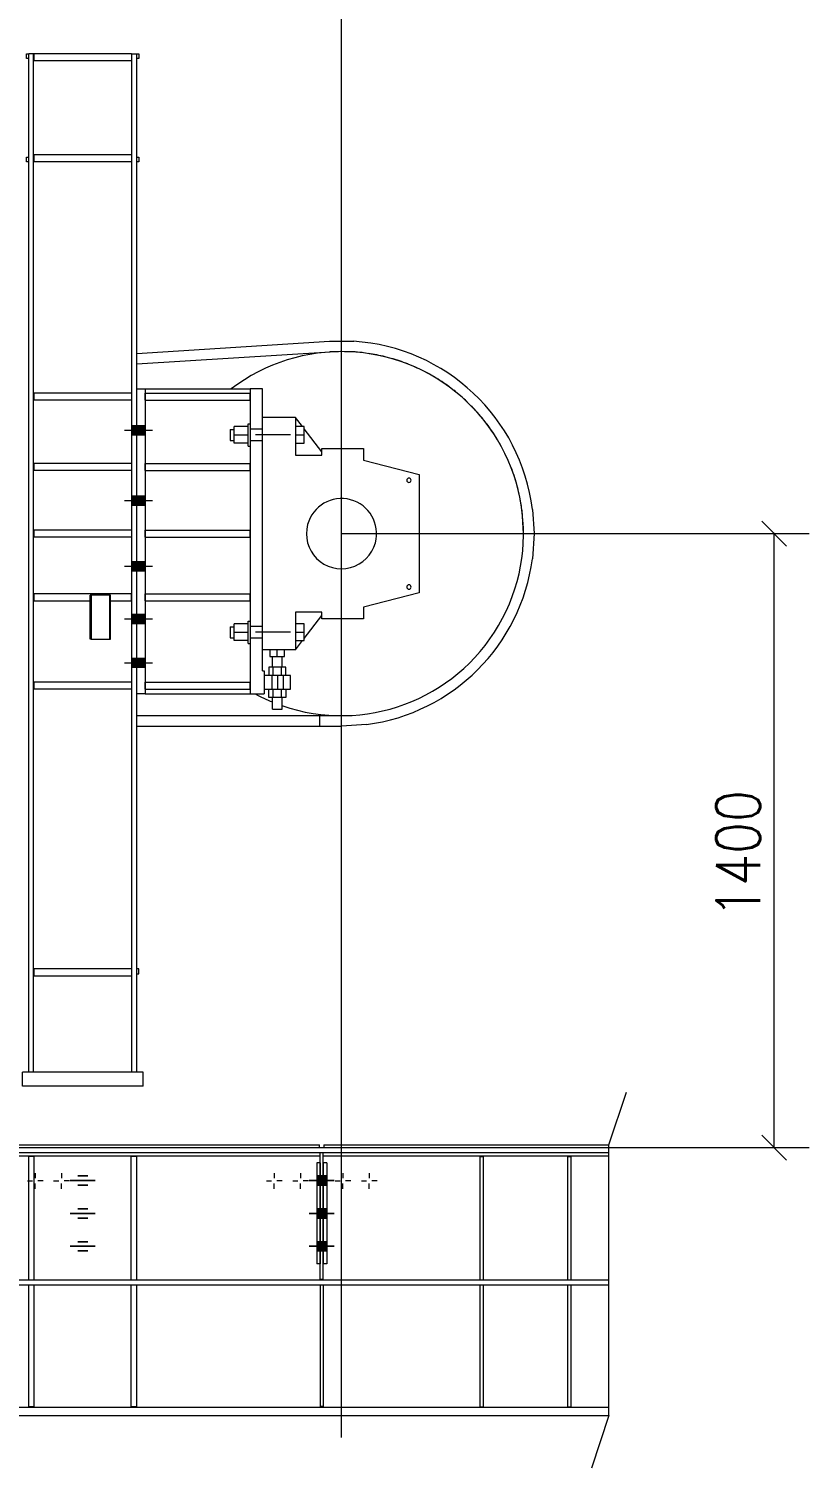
# Model space of a CAD drawing. Header units: millimetres. Extents: x 2 to 845, y 5 to 599.
# Drawn here: x 275.7 to 320.1, y 457.8 to 539.8 of the extents above; entities that cross this region are included whole.
import ezdxf

# ---------------------------------------------------------------- set-up
doc = ezdxf.new("R2010")
doc.units = ezdxf.units.MM
doc.linetypes.add('XKITLINE00', pattern=[0])
doc.linetypes.add('XKITLINE02', pattern=[4, 2, -2])
for name, color, linetype, lineweight in [('Cota', 4, 'Continuous', 0), ('Grelha', 4, 'Continuous', 0), ('Objeto gráfico', 3, 'Continuous', 0), ('Parafuso', 3, 'Continuous', 0), ('Peça', 2, 'Continuous', 0)]:
    doc.layers.add(name, color=color, linetype=linetype, lineweight=lineweight)
doc.styles.add('SIMPLEX', font='SIMPLEX_.TTF')

# ---------------------------------------------------------------- blocks, each defined once
blk = doc.blocks.new('*A624')
at = {"layer": 'Grelha', "color": 7, "linetype": 'XKITLINE00', "lineweight": 0}
blk.add_line((293.481, 459.531), (293.481, 574.891), dxfattribs=at)
blk = doc.blocks.new('*A706')
at = {"layer": 'Peça', "color": 1, "linetype": 'XKITLINE00', "lineweight": 0}
for p, q in [((290.3, 503.452), (289.337, 503.452)), ((289.337, 503.452), (289.337, 502.977)), ((289.578, 502.977), (289.578, 503.452)), ((290.059, 502.977), (290.059, 503.452)), ((290.3, 502.977), (290.3, 503.452))]:
    blk.add_line(p, q, dxfattribs=at)
blk = doc.blocks.new('*A707')
at = {"layer": 'Peça', "color": 1, "linetype": 'XKITLINE00', "lineweight": 0}
for p, q in [((289.337, 501.714), (289.337, 502.189)), ((289.578, 501.714), (289.578, 502.189)), ((290.059, 501.714), (290.059, 502.189)), ((290.3, 502.189), (290.3, 501.714)), ((290.3, 501.714), (289.337, 501.714))]:
    blk.add_line(p, q, dxfattribs=at)
blk = doc.blocks.new('*A708')
at = {"layer": 'Peça', "color": 1, "linetype": 'XKITLINE00', "lineweight": 0}
for p, q in [((289.402, 504.439), (289.402, 504.064)), ((289.402, 504.064), (290.236, 504.064)), ((289.541, 503.452), (289.541, 504.064)), ((289.819, 504.064), (289.819, 504.439)), ((290.097, 503.452), (290.097, 504.064)), ((290.236, 504.064), (290.236, 504.439)), ((289.541, 501.064), (289.541, 501.714)), ((290.097, 501.064), (290.097, 501.714)), ((289.541, 501.064), (290.097, 501.064))]:
    blk.add_line(p, q, dxfattribs=at)
blk = doc.blocks.new('*A709')
at = {"layer": 'Peça', "color": 1, "linetype": 'XKITLINE00', "lineweight": 0}
for p, q in [((288.281, 519.314), (288.281, 501.939)), ((288.981, 519.314), (288.281, 519.314)), ((288.981, 503.239), (288.981, 519.314)), ((288.981, 503.239), (289.069, 503.239)), ((289.069, 503.239), (289.069, 501.939)), ((288.281, 501.939), (289.069, 501.939))]:
    blk.add_line(p, q, dxfattribs=at)
blk = doc.blocks.new('*A710')
at = {"layer": 'Peça', "color": 1, "linetype": 'XKITLINE00', "lineweight": 0}
for p, q in [((290.856, 517.689), (288.981, 517.689)), ((291.257, 517.166), (290.856, 517.689)), ((290.856, 517.689), (290.856, 515.539)), ((292.356, 515.727), (291.356, 517.035)), ((290.856, 515.539), (292.356, 515.539)), ((292.356, 515.539), (292.356, 515.914)), ((292.356, 515.914), (294.731, 515.914)), ((294.731, 515.914), (294.731, 515.256)), ((294.731, 515.256), (297.906, 514.439)), ((297.906, 514.439), (297.906, 507.689)), ((297.906, 507.689), (294.731, 506.873)), ((292.356, 506.589), (290.856, 506.589)), ((290.856, 506.589), (290.856, 504.439)), ((291.356, 505.094), (292.356, 506.402)), ((292.356, 506.214), (292.356, 506.589)), ((294.731, 506.873), (294.731, 506.214)), ((294.731, 506.214), (292.356, 506.214)), ((290.856, 504.439), (291.257, 504.963)), ((290.856, 504.439), (288.981, 504.439))]:
    blk.add_line(p, q, dxfattribs=at)
for centre, radius, start, end in [((297.324, 514.107), 0.125, 135, 315), ((297.324, 514.107), 0.125, 315, 135), ((293.481, 511.064), 2, 345, 165), ((293.481, 511.064), 2, 165, 345), ((297.324, 508.022), 0.125, 135, 315), ((297.324, 508.022), 0.125, 315, 135)]:
    blk.add_arc(centre, radius, start, end, dxfattribs=at)
blk = doc.blocks.new('*A759')
at = {"layer": 'Parafuso'}
for points in [[(281.806, 516.676), (281.539, 516.676), (281.539, 517.201), (281.806, 517.201)], [(282.281, 516.676), (281.806, 516.676), (281.806, 517.201), (282.281, 517.201)], [(281.806, 512.676), (281.539, 512.676), (281.539, 513.201), (281.806, 513.201)], [(282.281, 512.676), (281.806, 512.676), (281.806, 513.201), (282.281, 513.201)], [(281.806, 508.926), (281.539, 508.926), (281.539, 509.451), (281.806, 509.451)], [(282.281, 508.926), (281.806, 508.926), (281.806, 509.451), (282.281, 509.451)], [(281.807, 505.926), (281.539, 505.926), (281.539, 506.451), (281.807, 506.451)], [(282.281, 505.926), (281.806, 505.926), (281.806, 506.451), (282.281, 506.451)], [(281.807, 503.426), (281.539, 503.426), (281.539, 503.951), (281.807, 503.951)], [(282.281, 503.426), (281.806, 503.426), (281.806, 503.951), (282.281, 503.951)]]:
    blk.add_hatch(color=7, dxfattribs=at).paths.add_polyline_path(points, flags=17)
at = {"layer": 'Parafuso', "color": 7, "linetype": 'XKITLINE00', "lineweight": 0}
for p, q in [((282.704, 516.939), (281.116, 516.939)), ((281.806, 517.201), (281.539, 517.201)), ((282.281, 517.201), (281.806, 517.201)), ((281.806, 516.676), (281.539, 516.676)), ((282.281, 516.676), (281.806, 516.676)), ((282.704, 512.939), (281.116, 512.939)), ((281.806, 513.201), (281.539, 513.201)), ((282.281, 513.201), (281.806, 513.201)), ((281.806, 512.676), (281.539, 512.676)), ((282.281, 512.676), (281.806, 512.676)), ((282.704, 509.189), (281.116, 509.189)), ((281.806, 509.451), (281.539, 509.451)), ((281.806, 508.926), (281.539, 508.926)), ((282.281, 509.451), (281.806, 509.451)), ((282.281, 508.926), (281.806, 508.926)), ((281.807, 506.451), (281.539, 506.451)), ((282.281, 506.451), (281.806, 506.451)), ((282.704, 506.189), (281.116, 506.189)), ((281.807, 505.926), (281.539, 505.926)), ((282.281, 505.926), (281.806, 505.926)), ((281.807, 503.951), (281.539, 503.951)), ((282.281, 503.951), (281.806, 503.951)), ((282.704, 503.689), (281.116, 503.689)), ((281.807, 503.426), (281.539, 503.426)), ((282.281, 503.426), (281.806, 503.426))]:
    blk.add_line(p, q, dxfattribs=at)
at = {"layer": 'Parafuso', "color": 7, "linetype": 'XKITLINE02', "lineweight": 0}
for p, q in [((282.704, 516.939), (281.116, 516.939)), ((281.806, 517.201), (281.539, 517.201)), ((282.281, 517.201), (281.806, 517.201)), ((281.806, 516.676), (281.539, 516.676)), ((282.281, 516.676), (281.806, 516.676)), ((282.704, 512.939), (281.116, 512.939)), ((281.806, 513.201), (281.539, 513.201)), ((282.281, 513.201), (281.806, 513.201)), ((281.806, 512.676), (281.539, 512.676)), ((282.281, 512.676), (281.806, 512.676)), ((282.704, 509.189), (281.116, 509.189)), ((281.806, 509.451), (281.539, 509.451)), ((281.806, 508.926), (281.539, 508.926)), ((282.281, 509.451), (281.806, 509.451)), ((282.281, 508.926), (281.806, 508.926)), ((281.807, 506.451), (281.539, 506.451)), ((282.281, 506.451), (281.806, 506.451)), ((282.704, 506.189), (281.116, 506.189)), ((281.807, 505.926), (281.539, 505.926)), ((282.281, 505.926), (281.806, 505.926)), ((281.807, 503.951), (281.539, 503.951)), ((282.281, 503.951), (281.806, 503.951)), ((282.704, 503.689), (281.116, 503.689)), ((281.807, 503.426), (281.539, 503.426)), ((282.281, 503.426), (281.806, 503.426))]:
    blk.add_line(p, q, dxfattribs=at)
blk = doc.blocks.new('*A760')
at = {"layer": 'Peça', "color": 1, "linetype": 'XKITLINE00', "lineweight": 0}
for p, q in [((282.169, 480.364), (275.294, 480.364)), ((275.294, 479.564), (275.294, 480.364)), ((282.169, 479.564), (282.169, 480.364)), ((282.169, 479.564), (275.294, 479.564))]:
    blk.add_line(p, q, dxfattribs=at)
blk = doc.blocks.new('*A761')
at = {"layer": 'Peça', "color": 1, "linetype": 'XKITLINE00', "lineweight": 0}
for p, q in [((281.514, 519.064), (275.948, 519.064)), ((275.948, 519.064), (275.948, 518.664)), ((281.514, 518.664), (275.948, 518.664)), ((281.514, 519.064), (281.514, 518.664))]:
    blk.add_line(p, q, dxfattribs=at)
blk = doc.blocks.new('*A762')
at = {"layer": 'Peça', "color": 1, "linetype": 'XKITLINE00', "lineweight": 0}
for p, q in [((282.281, 515.064), (288.281, 515.065)), ((282.281, 514.664), (282.281, 515.064)), ((282.281, 514.664), (288.281, 514.665)), ((288.281, 514.665), (288.281, 515.065))]:
    blk.add_line(p, q, dxfattribs=at)
blk = doc.blocks.new('*A763')
at = {"layer": 'Peça', "color": 1, "linetype": 'XKITLINE00', "lineweight": 0}
for p, q in [((282.281, 511.263), (288.281, 511.264)), ((282.281, 510.863), (282.281, 511.263)), ((288.281, 510.864), (288.281, 511.264)), ((282.281, 510.863), (288.281, 510.864))]:
    blk.add_line(p, q, dxfattribs=at)
blk = doc.blocks.new('*A764')
at = {"layer": 'Peça', "color": 1, "linetype": 'XKITLINE00', "lineweight": 0}
for p, q in [((282.281, 507.238), (282.281, 507.638)), ((282.281, 507.638), (288.281, 507.638)), ((282.281, 507.238), (288.281, 507.238)), ((288.281, 507.238), (288.281, 507.638))]:
    blk.add_line(p, q, dxfattribs=at)
blk = doc.blocks.new('*A765')
at = {"layer": 'Peça', "color": 1, "linetype": 'XKITLINE00', "lineweight": 0}
for p, q in [((281.514, 532.663), (275.948, 532.663)), ((275.948, 532.663), (275.948, 532.263)), ((281.514, 532.663), (281.514, 532.263)), ((281.514, 532.263), (275.948, 532.263))]:
    blk.add_line(p, q, dxfattribs=at)
blk = doc.blocks.new('*A766')
at = {"layer": 'Peça', "color": 1, "linetype": 'XKITLINE00', "lineweight": 0}
for p, q in [((281.514, 538.413), (275.948, 538.413)), ((275.948, 538.413), (275.948, 538.013)), ((281.514, 538.413), (281.514, 538.013)), ((281.514, 538.013), (275.948, 538.013))]:
    blk.add_line(p, q, dxfattribs=at)
blk = doc.blocks.new('*A768')
at = {"layer": 'Peça', "color": 1, "linetype": 'XKITLINE00', "lineweight": 0}
for p, q in [((281.514, 486.247), (275.948, 486.247)), ((275.948, 486.247), (275.948, 485.847)), ((281.514, 485.847), (275.948, 485.847)), ((281.514, 486.247), (281.514, 485.847))]:
    blk.add_line(p, q, dxfattribs=at)
blk = doc.blocks.new('*A769')
at = {"layer": 'Peça', "color": 1, "linetype": 'XKITLINE00', "lineweight": 0}
for p, q in [((281.514, 515.064), (275.948, 515.064)), ((275.948, 515.064), (275.948, 514.664)), ((281.514, 514.664), (275.948, 514.664)), ((281.514, 515.064), (281.514, 514.664))]:
    blk.add_line(p, q, dxfattribs=at)
blk = doc.blocks.new('*A770')
at = {"layer": 'Peça', "color": 1, "linetype": 'XKITLINE00', "lineweight": 0}
for p, q in [((281.514, 511.263), (275.948, 511.263)), ((275.948, 511.263), (275.948, 510.863)), ((281.514, 511.263), (281.514, 510.863)), ((281.514, 510.863), (275.948, 510.863))]:
    blk.add_line(p, q, dxfattribs=at)
blk = doc.blocks.new('*A771')
at = {"layer": 'Peça', "color": 1, "linetype": 'XKITLINE00', "lineweight": 0}
for p, q in [((281.514, 507.638), (275.948, 507.638)), ((275.948, 507.638), (275.948, 507.238)), ((275.948, 507.238), (279.156, 507.238)), ((280.306, 507.238), (281.514, 507.238)), ((281.514, 507.238), (281.514, 507.638))]:
    blk.add_line(p, q, dxfattribs=at)
blk = doc.blocks.new('*A772')
at = {"layer": 'Peça', "color": 1, "linetype": 'XKITLINE00', "lineweight": 0}
for p, q in [((281.514, 502.589), (275.948, 502.589)), ((275.948, 502.589), (275.948, 502.189)), ((281.514, 502.189), (275.948, 502.189)), ((281.514, 502.589), (281.514, 502.189))]:
    blk.add_line(p, q, dxfattribs=at)
blk = doc.blocks.new('*A773')
at = {"layer": 'Peça', "color": 1, "linetype": 'XKITLINE00', "lineweight": 0}
for p, q in [((282.281, 518.664), (282.281, 519.064)), ((282.281, 519.064), (288.281, 519.064)), ((282.281, 518.664), (288.281, 518.664)), ((288.281, 518.664), (288.281, 519.064))]:
    blk.add_line(p, q, dxfattribs=at)
blk = doc.blocks.new('*A774')
at = {"layer": 'Peça', "color": 1, "linetype": 'XKITLINE00', "lineweight": 0}
for p, q in [((282.281, 502.589), (288.281, 502.59)), ((282.281, 502.189), (282.281, 502.589)), ((282.281, 502.189), (288.281, 502.19)), ((288.281, 502.19), (288.281, 502.59))]:
    blk.add_line(p, q, dxfattribs=at)
blk = doc.blocks.new('*A775')
at = {"layer": 'Peça', "color": 1, "linetype": 'XKITLINE00', "lineweight": 0}
for p, q in [((282.281, 519.314), (288.281, 519.314)), ((282.281, 501.939), (288.281, 501.939))]:
    blk.add_line(p, q, dxfattribs=at)
blk = doc.blocks.new('*A777')
at = {"layer": 'Peça', "color": 1, "linetype": 'XKITLINE00', "lineweight": 0}
for p, q in [((281.931, 486.247), (281.806, 486.247)), ((281.806, 485.979), (281.931, 485.979)), ((281.931, 485.979), (281.931, 486.247))]:
    blk.add_line(p, q, dxfattribs=at)
blk = doc.blocks.new('*A779')
at = {"layer": 'Peça', "color": 1, "linetype": 'XKITLINE00', "lineweight": 0}
for p, q in [((275.531, 538.146), (275.531, 538.413)), ((275.531, 538.413), (275.656, 538.413)), ((281.806, 538.413), (281.931, 538.413)), ((281.931, 538.413), (281.931, 538.146)), ((275.656, 538.146), (275.531, 538.146)), ((281.931, 538.146), (281.806, 538.146)), ((275.531, 532.263), (275.531, 532.531)), ((275.531, 532.531), (275.656, 532.531)), ((281.806, 532.531), (281.931, 532.531)), ((281.931, 532.531), (281.931, 532.263)), ((275.656, 532.263), (275.531, 532.263)), ((281.931, 532.263), (281.806, 532.263))]:
    blk.add_line(p, q, dxfattribs=at)
blk = doc.blocks.new('*A782')
at = {"layer": 'Peça', "color": 1, "linetype": 'XKITLINE00', "lineweight": 0}
for p, q in [((281.806, 519.314), (282.281, 519.314)), ((282.281, 519.314), (282.281, 501.939)), ((282.281, 501.939), (281.806, 501.939))]:
    blk.add_line(p, q, dxfattribs=at)
blk = doc.blocks.new('*A783')
at = {"layer": 'Peça', "color": 1, "linetype": 'XKITLINE00', "lineweight": 0}
for p, q in [((275.948, 538.413), (275.656, 538.413)), ((275.656, 480.364), (275.656, 538.413)), ((275.924, 480.364), (275.924, 538.413)), ((281.514, 538.413), (281.539, 538.413)), ((281.539, 538.413), (281.806, 538.413)), ((281.539, 480.364), (281.539, 538.413)), ((281.806, 480.364), (281.806, 538.413))]:
    blk.add_line(p, q, dxfattribs=at)
blk = doc.blocks.new('*A797')
at = {"layer": 'Parafuso', "color": 7, "linetype": 'XKITLINE02', "lineweight": 0}
for p, q in [((289.504, 502.977), (289.504, 502.189)), ((289.829, 502.977), (289.829, 502.189)), ((290.154, 502.977), (290.154, 502.189))]:
    blk.add_line(p, q, dxfattribs=at)
blk = doc.blocks.new('*A798')
at = {"layer": 'Parafuso', "color": 7, "linetype": 'XKITLINE02', "lineweight": 0}
for p, q in [((288.981, 517.027), (288.281, 517.027)), ((288.981, 517.027), (288.281, 517.027)), ((290.581, 516.689), (288.081, 516.689)), ((290.581, 516.689), (288.081, 516.689)), ((288.981, 516.352), (288.281, 516.352)), ((288.981, 516.352), (288.281, 516.352)), ((288.981, 505.777), (288.281, 505.777)), ((288.981, 505.777), (288.281, 505.777)), ((290.581, 505.439), (288.081, 505.439)), ((290.581, 505.439), (288.081, 505.439)), ((288.981, 505.102), (288.281, 505.102)), ((288.981, 505.102), (288.281, 505.102))]:
    blk.add_line(p, q, dxfattribs=at)
blk = doc.blocks.new('*A799')
at = {"layer": 'Peça', "color": 1, "linetype": 'XKITLINE00', "lineweight": 0}
for p, q in [((287.139, 517.007), (287.139, 516.372)), ((287.139, 517.007), (287.369, 517.007)), ((291.356, 517.166), (290.856, 517.166)), ((291.356, 516.213), (291.356, 517.166)), ((287.139, 516.372), (287.369, 516.372)), ((290.856, 516.689), (291.356, 516.689)), ((290.856, 516.213), (291.356, 516.213))]:
    blk.add_line(p, q, dxfattribs=at)
blk = doc.blocks.new('*A800')
at = {"layer": 'Peça', "color": 1, "linetype": 'XKITLINE00', "lineweight": 0}
for p, q in [((288.163, 516.052), (288.163, 517.327)), ((288.163, 517.327), (288.281, 517.327)), ((288.163, 516.052), (288.281, 516.052))]:
    blk.add_line(p, q, dxfattribs=at)
blk = doc.blocks.new('*A801')
at = {"layer": 'Peça', "color": 1, "linetype": 'XKITLINE00', "lineweight": 0}
for p, q in [((288.163, 517.166), (287.369, 517.166)), ((287.369, 516.213), (287.369, 517.166)), ((288.163, 517.14), (288.163, 517.166)), ((287.369, 516.689), (288.163, 516.689)), ((288.163, 516.213), (287.369, 516.213))]:
    blk.add_line(p, q, dxfattribs=at)
blk = doc.blocks.new('*A802')
at = {"layer": 'Peça', "color": 1, "linetype": 'XKITLINE00', "lineweight": 0}
for p, q in [((287.139, 505.757), (287.139, 505.122)), ((287.139, 505.757), (287.369, 505.757)), ((291.356, 505.916), (290.856, 505.916)), ((291.356, 504.963), (291.356, 505.916)), ((287.139, 505.122), (287.369, 505.122)), ((290.856, 505.439), (291.356, 505.439)), ((290.856, 504.963), (291.356, 504.963))]:
    blk.add_line(p, q, dxfattribs=at)
blk = doc.blocks.new('*A803')
at = {"layer": 'Peça', "color": 1, "linetype": 'XKITLINE00', "lineweight": 0}
for p, q in [((288.163, 504.802), (288.163, 506.077)), ((288.163, 506.077), (288.281, 506.077)), ((288.163, 504.802), (288.281, 504.802))]:
    blk.add_line(p, q, dxfattribs=at)
blk = doc.blocks.new('*A804')
at = {"layer": 'Peça', "color": 1, "linetype": 'XKITLINE00', "lineweight": 0}
for p, q in [((288.163, 505.916), (287.369, 505.916)), ((287.369, 504.963), (287.369, 505.916)), ((288.163, 505.89), (288.163, 505.916)), ((287.369, 505.439), (288.163, 505.439)), ((288.163, 504.963), (287.369, 504.963))]:
    blk.add_line(p, q, dxfattribs=at)
blk = doc.blocks.new('*A805')
at = {"layer": 'Peça', "color": 1, "linetype": 'XKITLINE00', "lineweight": 0}
for p, q in [((290.569, 502.977), (289.069, 502.977)), ((289.069, 502.189), (290.569, 502.189)), ((290.569, 502.189), (290.569, 502.977))]:
    blk.add_line(p, q, dxfattribs=at)
blk = doc.blocks.new('*A852')
at = {"layer": 'Peça', "color": 1, "linetype": 'XKITLINE00', "lineweight": 0}
for start, end in [(250.91786, 127.31452), (241.74645, 247.67442)]:
    blk.add_arc((293.481, 511.064), 10.375, start, end, dxfattribs=at)
blk = doc.blocks.new('*A874')
at = {"layer": 'Peça', "color": 1, "linetype": 'XKITLINE00', "lineweight": 0}
for p, q in [((280.231, 507.549), (279.156, 507.549)), ((279.156, 505.049), (279.156, 507.549)), ((279.206, 507.549), (279.206, 505.049)), ((280.249, 507.549), (280.231, 507.549)), ((280.256, 507.549), (280.249, 507.549)), ((280.249, 507.549), (280.256, 507.549)), ((280.306, 507.549), (280.256, 507.549)), ((280.256, 507.549), (280.256, 505.049)), ((280.306, 505.049), (280.306, 507.549)), ((279.206, 505.049), (279.156, 505.049)), ((279.206, 505.049), (279.213, 505.049)), ((279.213, 505.049), (279.231, 505.049)), ((279.231, 505.049), (279.256, 505.049)), ((279.256, 505.049), (280.256, 505.049)), ((280.256, 505.049), (280.306, 505.049))]:
    blk.add_line(p, q, dxfattribs=at)
blk = doc.blocks.new('*A875')
at = {"layer": 'Parafuso', "color": 7, "linetype": 'XKITLINE02', "lineweight": 0}
for p, q in [((282.704, 516.939), (281.116, 516.939)), ((282.704, 516.939), (281.116, 516.939)), ((281.806, 517.201), (281.539, 517.201)), ((281.806, 517.201), (281.539, 517.201)), ((282.281, 517.201), (281.806, 517.201)), ((282.281, 517.201), (281.806, 517.201)), ((281.806, 516.676), (281.539, 516.676)), ((281.806, 516.676), (281.539, 516.676)), ((282.281, 516.676), (281.806, 516.676)), ((282.281, 516.676), (281.806, 516.676)), ((282.704, 512.939), (281.116, 512.939)), ((282.704, 512.939), (281.116, 512.939)), ((281.806, 513.201), (281.539, 513.201)), ((281.806, 513.201), (281.539, 513.201)), ((282.281, 513.201), (281.806, 513.201)), ((282.281, 513.201), (281.806, 513.201)), ((281.806, 512.676), (281.539, 512.676)), ((281.806, 512.676), (281.539, 512.676)), ((282.281, 512.676), (281.806, 512.676)), ((282.281, 512.676), (281.806, 512.676)), ((282.704, 509.189), (281.116, 509.189)), ((282.704, 509.189), (281.116, 509.189)), ((281.806, 509.451), (281.539, 509.451)), ((281.806, 509.451), (281.539, 509.451)), ((281.806, 508.926), (281.539, 508.926)), ((281.806, 508.926), (281.539, 508.926)), ((282.281, 509.451), (281.806, 509.451)), ((282.281, 509.451), (281.806, 509.451)), ((282.281, 508.926), (281.806, 508.926)), ((282.281, 508.926), (281.806, 508.926)), ((281.807, 506.451), (281.539, 506.451)), ((281.807, 506.451), (281.539, 506.451)), ((282.281, 506.451), (281.806, 506.451)), ((282.281, 506.451), (281.806, 506.451)), ((282.704, 506.189), (281.116, 506.189)), ((282.704, 506.189), (281.116, 506.189)), ((281.807, 505.926), (281.539, 505.926)), ((281.807, 505.926), (281.539, 505.926)), ((282.281, 505.926), (281.806, 505.926)), ((282.281, 505.926), (281.806, 505.926)), ((281.807, 503.951), (281.539, 503.951)), ((281.807, 503.951), (281.539, 503.951)), ((282.281, 503.951), (281.806, 503.951)), ((282.281, 503.951), (281.806, 503.951)), ((282.704, 503.689), (281.116, 503.689)), ((282.704, 503.689), (281.116, 503.689)), ((281.807, 503.426), (281.539, 503.426)), ((281.807, 503.426), (281.539, 503.426)), ((282.281, 503.426), (281.806, 503.426)), ((282.281, 503.426), (281.806, 503.426))]:
    blk.add_line(p, q, dxfattribs=at)
blk = doc.blocks.new('*A876')
at = {"layer": 'Parafuso', "color": 7, "linetype": 'XKITLINE02', "lineweight": 0}
for p, q in [((288.981, 517.027), (288.281, 517.027)), ((288.981, 517.027), (288.281, 517.027)), ((290.581, 516.689), (288.081, 516.689)), ((290.581, 516.689), (288.081, 516.689)), ((288.981, 516.352), (288.281, 516.352)), ((288.981, 516.352), (288.281, 516.352)), ((288.981, 505.777), (288.281, 505.777)), ((288.981, 505.777), (288.281, 505.777)), ((290.581, 505.439), (288.081, 505.439)), ((290.581, 505.439), (288.081, 505.439)), ((288.981, 505.102), (288.281, 505.102)), ((288.981, 505.102), (288.281, 505.102))]:
    blk.add_line(p, q, dxfattribs=at)
blk = doc.blocks.new('*A877')
at = {"layer": 'Parafuso', "color": 7, "linetype": 'XKITLINE02', "lineweight": 0}
for p, q in [((289.504, 502.977), (289.504, 502.189)), ((289.829, 502.977), (289.829, 502.189)), ((290.154, 502.977), (290.154, 502.189))]:
    blk.add_line(p, q, dxfattribs=at)
blk = doc.blocks.new('*A944')
at = {"layer": 'Parafuso', "color": 7, "linetype": 'XKITLINE02', "lineweight": 0}
for p, q in [((292.274, 474.452), (292.074, 474.452)), ((292.431, 474.452), (292.274, 474.452)), ((292.639, 474.452), (292.439, 474.452)), ((293.07, 474.189), (291.642, 474.189)), ((292.274, 473.927), (292.074, 473.927)), ((292.431, 473.927), (292.274, 473.927)), ((292.639, 473.927), (292.439, 473.927)), ((293.07, 472.314), (291.642, 472.314)), ((292.274, 472.577), (292.074, 472.577)), ((292.274, 472.052), (292.074, 472.052)), ((292.431, 472.577), (292.274, 472.577)), ((292.431, 472.052), (292.274, 472.052)), ((292.639, 472.577), (292.439, 472.577)), ((292.639, 472.052), (292.439, 472.052)), ((293.07, 470.439), (291.642, 470.439)), ((292.274, 470.702), (292.074, 470.702)), ((292.274, 470.177), (292.074, 470.177)), ((292.431, 470.702), (292.274, 470.702)), ((292.431, 470.177), (292.274, 470.177)), ((292.639, 470.702), (292.439, 470.702)), ((292.639, 470.177), (292.439, 470.177))]:
    blk.add_line(p, q, dxfattribs=at)
blk = doc.blocks.new('*A945')
at = {"layer": 'Parafuso', "color": 7, "linetype": 'XKITLINE02', "lineweight": 0}
for p, q in [((292.074, 474.452), (292.274, 474.452)), ((292.274, 474.452), (292.439, 474.452)), ((292.439, 474.452), (292.639, 474.452)), ((291.642, 474.189), (293.07, 474.189)), ((292.074, 473.927), (292.274, 473.927)), ((292.274, 473.927), (292.439, 473.927)), ((292.439, 473.927), (292.639, 473.927)), ((291.642, 472.314), (293.07, 472.314)), ((292.074, 472.577), (292.274, 472.577)), ((292.074, 472.052), (292.274, 472.052)), ((292.274, 472.577), (292.439, 472.577)), ((292.274, 472.052), (292.439, 472.052)), ((292.439, 472.577), (292.639, 472.577)), ((292.439, 472.052), (292.639, 472.052)), ((291.642, 470.439), (293.07, 470.439)), ((292.074, 470.702), (292.274, 470.702)), ((292.074, 470.177), (292.274, 470.177)), ((292.274, 470.702), (292.439, 470.702)), ((292.274, 470.177), (292.439, 470.177)), ((292.439, 470.702), (292.639, 470.702)), ((292.439, 470.177), (292.639, 470.177))]:
    blk.add_line(p, q, dxfattribs=at)
blk = doc.blocks.new('*A958')
at = {"layer": 'Peça', "color": 1, "linetype": 'XKITLINE00', "lineweight": 0}
for p, q in [((221.606, 476.064), (221.606, 475.011)), ((221.606, 475.589), (221.681, 475.589)), ((242.094, 475.589), (242.274, 475.589)), ((242.439, 475.589), (242.619, 475.589)), ((267.094, 475.589), (267.274, 475.589)), ((267.439, 475.589), (292.274, 475.589)), ((292.439, 475.589), (308.73, 475.589)), ((221.606, 461.689), (221.606, 460.789)), ((221.606, 461.264), (308.73, 461.264)), ((221.606, 460.789), (308.73, 460.789))]:
    blk.add_line(p, q, dxfattribs=at)
blk = doc.blocks.new('*A1048')
at = {"layer": 'Peça', "color": 1, "linetype": 'XKITLINE00', "lineweight": 0}
for p, q in [((281.806, 500.689), (292.231, 500.689)), ((292.231, 500.689), (292.231, 500.089)), ((281.806, 500.089), (292.231, 500.089))]:
    blk.add_line(p, q, dxfattribs=at)
blk = doc.blocks.new('*A1049')
at = {"layer": 'Peça', "color": 1, "linetype": 'XKITLINE00', "lineweight": 0}
for p, q in [((281.806, 521.342), (292.798, 522.027)), ((292.798, 522.027), (294.176, 522.027)), ((281.806, 520.741), (292.835, 521.429)), ((293.312, 521.428), (292.835, 521.429)), ((294.138, 521.428), (293.653, 521.428)), ((303.856, 511.074), (303.774, 512.374)), ((304.37, 512.449), (304.456, 511.074)), ((303.856, 511.064), (303.856, 511.074)), ((304.456, 511.064), (304.362, 509.632)), ((304.456, 511.064), (304.456, 511.074)), ((292.231, 500.689), (292.231, 500.089)), ((292.231, 500.689), (293.481, 500.689)), ((292.231, 500.089), (293.481, 500.089)), ((294.914, 500.183), (293.481, 500.089))]:
    blk.add_line(p, q, dxfattribs=at)
for centre, radius, start, end in [((293.481, 511.074), 10.975, 7.19766, 86.37231), ((293.481, 511.074), 10.375, 83.50624, 86.37231), ((293.481, 511.074), 10.375, 76.07743, 81.61798), ((293.481, 511.074), 10.375, 68.64902, 74.1862), ((293.481, 511.074), 10.375, 61.22049, 66.75494), ((293.481, 511.074), 10.375, 53.79066, 59.32462), ((293.481, 511.074), 10.375, 46.35726, 51.8957), ((293.481, 511.074), 10.375, 38.91592, 44.46869), ((293.481, 511.074), 10.375, 31.45792, 37.04409), ((293.481, 511.074), 10.375, 23.96401, 29.6224), ((293.481, 511.074), 10.375, 16.38358, 22.2041), ((293.481, 511.074), 10.375, 8.53029, 14.78965), ((293.481, 511.074), 10.375, 7.19766, 7.37944), ((293.481, 511.064), 10.975, 277.5, 352.49997)]:
    blk.add_arc(centre, radius, start, end, dxfattribs=at)
blk = doc.blocks.new('*A1055')
at = {"layer": 'Parafuso', "color": 7, "linetype": 'XKITLINE02', "lineweight": 0}
for p, q in [((278.449, 474.452), (278.649, 474.452)), ((278.649, 474.452), (278.814, 474.452)), ((278.814, 474.452), (279.014, 474.452)), ((278.018, 474.189), (279.445, 474.189)), ((278.449, 473.927), (278.649, 473.927)), ((278.649, 473.927), (278.814, 473.927)), ((278.814, 473.927), (279.014, 473.927)), ((278.018, 472.314), (279.445, 472.314)), ((278.449, 472.577), (278.649, 472.577)), ((278.449, 472.052), (278.649, 472.052)), ((278.649, 472.577), (278.814, 472.577)), ((278.649, 472.052), (278.814, 472.052)), ((278.814, 472.577), (279.014, 472.577)), ((278.814, 472.052), (279.014, 472.052)), ((278.018, 470.439), (279.445, 470.439)), ((278.449, 470.702), (278.649, 470.702)), ((278.449, 470.177), (278.649, 470.177)), ((278.649, 470.702), (278.814, 470.702)), ((278.649, 470.177), (278.814, 470.177)), ((278.814, 470.702), (279.014, 470.702)), ((278.814, 470.177), (279.014, 470.177))]:
    blk.add_line(p, q, dxfattribs=at)
blk = doc.blocks.new('*A1056')
at = {"layer": 'Parafuso', "color": 7, "linetype": 'XKITLINE00', "lineweight": 0}
for p, q in [((276.024, 474.614), (276.024, 474.315)), ((277.524, 474.614), (277.524, 474.315)), ((275.574, 474.164), (275.874, 474.164)), ((276.024, 473.714), (276.024, 474.014)), ((276.474, 474.164), (276.174, 474.164)), ((277.074, 474.164), (277.374, 474.164)), ((277.524, 473.714), (277.524, 474.014)), ((277.974, 474.164), (277.674, 474.164))]:
    blk.add_line(p, q, dxfattribs=at)
blk = doc.blocks.new('*A1059')
at = {"layer": 'Peça', "color": 1, "linetype": 'XKITLINE00', "lineweight": 0}
for p, q in [((281.806, 475.564), (281.494, 475.564)), ((281.494, 468.519), (281.494, 475.564)), ((281.806, 468.519), (281.806, 475.564)), ((281.494, 461.289), (281.494, 468.239)), ((281.806, 461.289), (281.806, 468.239)), ((281.806, 461.289), (281.494, 461.289))]:
    blk.add_line(p, q, dxfattribs=at)
blk = doc.blocks.new('*A1060')
at = {"layer": 'Peça', "color": 1, "linetype": 'XKITLINE00', "lineweight": 0}
for p, q in [((275.969, 475.564), (275.656, 475.564)), ((275.656, 468.519), (275.656, 475.564)), ((275.969, 468.519), (275.969, 475.564)), ((275.656, 461.289), (275.656, 468.239)), ((275.969, 461.289), (275.969, 468.239)), ((275.969, 461.289), (275.656, 461.289))]:
    blk.add_line(p, q, dxfattribs=at)
blk = doc.blocks.new('*A1063')
at = {"layer": 'Peça', "color": 1, "linetype": 'XKITLINE00', "lineweight": 0}
for p, q in [((267.481, 476.064), (267.481, 476.222)), ((267.481, 476.222), (292.231, 476.222)), ((267.481, 476.064), (292.231, 476.064)), ((292.231, 476.064), (292.231, 476.222))]:
    blk.add_line(p, q, dxfattribs=at)
blk = doc.blocks.new('*A1064')
at = {"layer": 'Peça', "color": 1, "linetype": 'XKITLINE00', "lineweight": 0}
for p, q in [((292.481, 476.222), (292.481, 476.064)), ((292.481, 476.222), (308.73, 476.222)), ((292.481, 476.064), (308.73, 476.064))]:
    blk.add_line(p, q, dxfattribs=at)
blk = doc.blocks.new('*A1079')
at = {"layer": 'Parafuso', "color": 7, "linetype": 'XKITLINE00', "lineweight": 0}
for p, q in [((289.649, 474.614), (289.649, 474.315)), ((291.149, 474.614), (291.149, 474.315)), ((289.199, 474.164), (289.498, 474.164)), ((289.649, 473.714), (289.649, 474.014)), ((290.099, 474.164), (289.799, 474.164)), ((290.699, 474.164), (290.998, 474.164)), ((291.149, 473.714), (291.149, 474.014)), ((291.599, 474.164), (291.299, 474.164))]:
    blk.add_line(p, q, dxfattribs=at)
blk = doc.blocks.new('*A1080')
at = {"layer": 'Parafuso', "color": 7, "linetype": 'XKITLINE00', "lineweight": 0}
for p, q in [((293.564, 474.614), (293.564, 474.315)), ((295.064, 474.614), (295.064, 474.315)), ((293.114, 474.164), (293.413, 474.164)), ((293.564, 473.714), (293.564, 474.014)), ((294.014, 474.164), (293.714, 474.164)), ((294.614, 474.164), (294.913, 474.164)), ((295.064, 473.714), (295.064, 474.014)), ((295.514, 474.164), (295.214, 474.164))]:
    blk.add_line(p, q, dxfattribs=at)
blk = doc.blocks.new('*A1085')
at = {"layer": 'Parafuso', "color": 7, "linetype": 'XKITLINE00', "lineweight": 0}
for p, q in [((289.649, 474.614), (289.649, 474.315)), ((291.149, 474.614), (291.149, 474.315)), ((289.199, 474.164), (289.498, 474.164)), ((289.649, 473.714), (289.649, 474.014)), ((290.099, 474.164), (289.799, 474.164)), ((290.699, 474.164), (290.998, 474.164)), ((291.149, 473.714), (291.149, 474.014)), ((291.599, 474.164), (291.299, 474.164))]:
    blk.add_line(p, q, dxfattribs=at)
blk = doc.blocks.new('*A1086')
at = {"layer": 'Parafuso', "color": 7, "linetype": 'XKITLINE00', "lineweight": 0}
for p, q in [((293.564, 474.614), (293.564, 474.315)), ((295.064, 474.614), (295.064, 474.315)), ((293.114, 474.164), (293.413, 474.164)), ((293.564, 473.714), (293.564, 474.014)), ((294.014, 474.164), (293.714, 474.164)), ((294.614, 474.164), (294.913, 474.164)), ((295.064, 473.714), (295.064, 474.014)), ((295.514, 474.164), (295.214, 474.164))]:
    blk.add_line(p, q, dxfattribs=at)
blk = doc.blocks.new('*A1182')
at = {"layer": 'Peça', "color": 1, "linetype": 'XKITLINE00', "lineweight": 0}
for p, q in [((292.274, 468.569), (292.274, 475.784)), ((292.274, 475.784), (292.431, 475.784)), ((292.431, 468.569), (292.431, 475.784)), ((292.274, 468.569), (292.431, 468.569))]:
    blk.add_line(p, q, dxfattribs=at)
blk = doc.blocks.new('*A1183')
at = {"layer": 'Peça', "color": 1, "linetype": 'XKITLINE00', "lineweight": 0}
for p, q in [((292.274, 475.189), (292.074, 475.189)), ((292.074, 475.189), (292.074, 469.439)), ((292.274, 475.189), (292.274, 469.439)), ((292.274, 469.439), (292.074, 469.439))]:
    blk.add_line(p, q, dxfattribs=at)
blk = doc.blocks.new('*A1184')
at = {"layer": 'Peça', "color": 1, "linetype": 'XKITLINE00', "lineweight": 0}
for p, q in [((292.639, 475.189), (292.439, 475.189)), ((292.439, 475.189), (292.439, 469.439)), ((292.639, 475.189), (292.639, 469.439)), ((292.639, 469.439), (292.439, 469.439))]:
    blk.add_line(p, q, dxfattribs=at)
blk = doc.blocks.new('*A1185')
at = {"layer": 'Parafuso'}
for points in [[(292.274, 473.927), (292.074, 473.927), (292.074, 474.452), (292.274, 474.452)], [(292.431, 473.927), (292.274, 473.927), (292.274, 474.452), (292.431, 474.452)], [(292.639, 473.927), (292.439, 473.927), (292.439, 474.452), (292.639, 474.452)], [(292.274, 472.052), (292.074, 472.052), (292.074, 472.577), (292.274, 472.577)], [(292.431, 472.052), (292.274, 472.052), (292.274, 472.577), (292.431, 472.577)], [(292.639, 472.052), (292.439, 472.052), (292.439, 472.577), (292.639, 472.577)], [(292.274, 470.177), (292.074, 470.177), (292.074, 470.702), (292.274, 470.702)], [(292.431, 470.177), (292.274, 470.177), (292.274, 470.702), (292.431, 470.702)], [(292.639, 470.177), (292.439, 470.177), (292.439, 470.702), (292.639, 470.702)]]:
    blk.add_hatch(color=7, dxfattribs=at).paths.add_polyline_path(points, flags=17)
at = {"layer": 'Parafuso', "color": 7, "linetype": 'XKITLINE00', "lineweight": 0}
for p, q in [((292.274, 474.452), (292.074, 474.452)), ((292.431, 474.452), (292.274, 474.452)), ((292.639, 474.452), (292.439, 474.452)), ((293.07, 474.189), (291.642, 474.189)), ((292.274, 473.927), (292.074, 473.927)), ((292.431, 473.927), (292.274, 473.927)), ((292.639, 473.927), (292.439, 473.927)), ((293.07, 472.314), (291.642, 472.314)), ((292.274, 472.577), (292.074, 472.577)), ((292.274, 472.052), (292.074, 472.052)), ((292.431, 472.577), (292.274, 472.577)), ((292.431, 472.052), (292.274, 472.052)), ((292.639, 472.577), (292.439, 472.577)), ((292.639, 472.052), (292.439, 472.052)), ((293.07, 470.439), (291.642, 470.439)), ((292.274, 470.702), (292.074, 470.702)), ((292.274, 470.177), (292.074, 470.177)), ((292.431, 470.702), (292.274, 470.702)), ((292.431, 470.177), (292.274, 470.177)), ((292.639, 470.702), (292.439, 470.702)), ((292.639, 470.177), (292.439, 470.177))]:
    blk.add_line(p, q, dxfattribs=at)
blk = doc.blocks.new('*A1186')
at = {"layer": 'Parafuso'}
for points in [[(292.274, 473.927), (292.074, 473.927), (292.074, 474.452), (292.274, 474.452)], [(292.439, 473.927), (292.274, 473.927), (292.274, 474.452), (292.439, 474.452)], [(292.639, 473.927), (292.439, 473.927), (292.439, 474.452), (292.639, 474.452)], [(292.274, 472.052), (292.074, 472.052), (292.074, 472.577), (292.274, 472.577)], [(292.439, 472.052), (292.274, 472.052), (292.274, 472.577), (292.439, 472.577)], [(292.639, 472.052), (292.439, 472.052), (292.439, 472.577), (292.639, 472.577)], [(292.274, 470.177), (292.074, 470.177), (292.074, 470.702), (292.274, 470.702)], [(292.439, 470.177), (292.274, 470.177), (292.274, 470.702), (292.439, 470.702)], [(292.639, 470.177), (292.439, 470.177), (292.439, 470.702), (292.639, 470.702)]]:
    blk.add_hatch(color=7, dxfattribs=at).paths.add_polyline_path(points, flags=17)
at = {"layer": 'Parafuso', "color": 7, "linetype": 'XKITLINE00', "lineweight": 0}
for p, q in [((292.074, 474.452), (292.274, 474.452)), ((292.274, 474.452), (292.439, 474.452)), ((292.439, 474.452), (292.639, 474.452)), ((291.642, 474.189), (293.07, 474.189)), ((292.074, 473.927), (292.274, 473.927)), ((292.274, 473.927), (292.439, 473.927)), ((292.439, 473.927), (292.639, 473.927)), ((291.642, 472.314), (293.07, 472.314)), ((292.074, 472.577), (292.274, 472.577)), ((292.074, 472.052), (292.274, 472.052)), ((292.274, 472.577), (292.439, 472.577)), ((292.274, 472.052), (292.439, 472.052)), ((292.439, 472.577), (292.639, 472.577)), ((292.439, 472.052), (292.639, 472.052)), ((291.642, 470.439), (293.07, 470.439)), ((292.074, 470.702), (292.274, 470.702)), ((292.074, 470.177), (292.274, 470.177)), ((292.274, 470.702), (292.439, 470.702)), ((292.274, 470.177), (292.439, 470.177)), ((292.439, 470.702), (292.639, 470.702)), ((292.439, 470.177), (292.639, 470.177))]:
    blk.add_line(p, q, dxfattribs=at)
blk = doc.blocks.new('*A1187')
at = {"layer": 'Peça', "color": 1, "linetype": 'XKITLINE00', "lineweight": 0}
for p, q in [((306.381, 468.519), (306.381, 475.564)), ((306.381, 475.564), (306.581, 475.564)), ((306.581, 468.519), (306.581, 475.564)), ((306.381, 461.289), (306.381, 468.239)), ((306.581, 461.289), (306.581, 468.239)), ((306.381, 461.289), (306.581, 461.289))]:
    blk.add_line(p, q, dxfattribs=at)
blk = doc.blocks.new('*A1188')
at = {"layer": 'Peça', "color": 1, "linetype": 'XKITLINE00', "lineweight": 0}
for p, q in [((301.381, 468.519), (301.381, 475.564)), ((301.381, 475.564), (301.581, 475.564)), ((301.581, 468.519), (301.581, 475.564)), ((301.381, 461.289), (301.381, 468.239)), ((301.581, 461.289), (301.581, 468.239)), ((301.381, 461.289), (301.581, 461.289))]:
    blk.add_line(p, q, dxfattribs=at)
blk = doc.blocks.new('*A1190')
at = {"layer": 'Peça', "color": 1, "linetype": 'XKITLINE00', "lineweight": 0}
for p, q in [((270.064, 476.064), (270.064, 475.784)), ((270.064, 476.064), (308.73, 476.064)), ((270.064, 475.784), (308.73, 475.784)), ((270.064, 468.519), (270.064, 468.239)), ((270.064, 468.519), (308.73, 468.519)), ((270.064, 468.239), (308.73, 468.239))]:
    blk.add_line(p, q, dxfattribs=at)
blk = doc.blocks.new('*A1191')
at = {"layer": 'Peça', "color": 1, "linetype": 'XKITLINE00', "lineweight": 0}
for p, q in [((292.281, 461.314), (292.281, 468.239)), ((292.439, 468.239), (292.439, 461.314)), ((292.439, 461.314), (292.281, 461.314))]:
    blk.add_line(p, q, dxfattribs=at)
blk = doc.blocks.new('*A1192')
at = {"layer": 'Parafuso'}
for points in [[(292.274, 473.927), (292.074, 473.927), (292.074, 474.452), (292.274, 474.452)], [(292.439, 473.927), (292.281, 473.927), (292.281, 474.452), (292.439, 474.452)], [(292.639, 473.927), (292.439, 473.927), (292.439, 474.452), (292.639, 474.452)], [(292.274, 472.052), (292.074, 472.052), (292.074, 472.577), (292.274, 472.577)], [(292.439, 472.052), (292.281, 472.052), (292.281, 472.577), (292.439, 472.577)], [(292.639, 472.052), (292.439, 472.052), (292.439, 472.577), (292.639, 472.577)], [(292.274, 470.177), (292.074, 470.177), (292.074, 470.702), (292.274, 470.702)], [(292.439, 470.177), (292.281, 470.177), (292.281, 470.702), (292.439, 470.702)], [(292.639, 470.177), (292.439, 470.177), (292.439, 470.702), (292.639, 470.702)]]:
    blk.add_hatch(color=7, dxfattribs=at).paths.add_polyline_path(points, flags=17)
at = {"layer": 'Parafuso', "color": 7, "linetype": 'XKITLINE00', "lineweight": 0}
for p, q in [((292.074, 474.452), (292.274, 474.452)), ((292.281, 474.452), (292.439, 474.452)), ((292.439, 474.452), (292.639, 474.452)), ((291.642, 474.189), (293.07, 474.189)), ((292.074, 473.927), (292.274, 473.927)), ((292.281, 473.927), (292.439, 473.927)), ((292.439, 473.927), (292.639, 473.927)), ((291.642, 472.314), (293.07, 472.314)), ((292.074, 472.577), (292.274, 472.577)), ((292.074, 472.052), (292.274, 472.052)), ((292.281, 472.577), (292.439, 472.577)), ((292.281, 472.052), (292.439, 472.052)), ((292.439, 472.577), (292.639, 472.577)), ((292.439, 472.052), (292.639, 472.052)), ((291.642, 470.439), (293.07, 470.439)), ((292.074, 470.702), (292.274, 470.702)), ((292.074, 470.177), (292.274, 470.177)), ((292.281, 470.702), (292.439, 470.702)), ((292.281, 470.177), (292.439, 470.177)), ((292.439, 470.702), (292.639, 470.702)), ((292.439, 470.177), (292.639, 470.177))]:
    blk.add_line(p, q, dxfattribs=at)
blk = doc.blocks.new('*A1194')
at = {"layer": 'Parafuso'}
for points in [[(292.274, 473.927), (292.074, 473.927), (292.074, 474.452), (292.274, 474.452)], [(292.439, 473.927), (292.274, 473.927), (292.274, 474.452), (292.439, 474.452)], [(292.639, 473.927), (292.439, 473.927), (292.439, 474.452), (292.639, 474.452)], [(292.274, 472.052), (292.074, 472.052), (292.074, 472.577), (292.274, 472.577)], [(292.439, 472.052), (292.274, 472.052), (292.274, 472.577), (292.439, 472.577)], [(292.639, 472.052), (292.439, 472.052), (292.439, 472.577), (292.639, 472.577)], [(292.274, 470.177), (292.074, 470.177), (292.074, 470.702), (292.274, 470.702)], [(292.439, 470.177), (292.274, 470.177), (292.274, 470.702), (292.439, 470.702)], [(292.639, 470.177), (292.439, 470.177), (292.439, 470.702), (292.639, 470.702)]]:
    blk.add_hatch(color=7, dxfattribs=at).paths.add_polyline_path(points, flags=17)
at = {"layer": 'Parafuso', "color": 7, "linetype": 'XKITLINE00', "lineweight": 0}
for p, q in [((292.274, 474.452), (292.074, 474.452)), ((292.439, 474.452), (292.274, 474.452)), ((292.639, 474.452), (292.439, 474.452)), ((293.07, 474.189), (291.642, 474.189)), ((292.274, 473.927), (292.074, 473.927)), ((292.439, 473.927), (292.274, 473.927)), ((292.639, 473.927), (292.439, 473.927)), ((293.07, 472.314), (291.642, 472.314)), ((292.274, 472.577), (292.074, 472.577)), ((292.274, 472.052), (292.074, 472.052)), ((292.439, 472.577), (292.274, 472.577)), ((292.439, 472.052), (292.274, 472.052)), ((292.639, 472.577), (292.439, 472.577)), ((292.639, 472.052), (292.439, 472.052)), ((293.07, 470.439), (291.642, 470.439)), ((292.274, 470.702), (292.074, 470.702)), ((292.274, 470.177), (292.074, 470.177)), ((292.439, 470.702), (292.274, 470.702)), ((292.439, 470.177), (292.274, 470.177)), ((292.639, 470.702), (292.439, 470.702)), ((292.639, 470.177), (292.439, 470.177))]:
    blk.add_line(p, q, dxfattribs=at)
blk = doc.blocks.new('*A1195')
at = {"layer": 'Peça', "color": 1, "linetype": 'XKITLINE00', "lineweight": 0}
for p, q in [((292.439, 475.189), (292.439, 475.784)), ((292.439, 468.519), (292.439, 469.439)), ((292.274, 468.519), (292.274, 468.569))]:
    blk.add_line(p, q, dxfattribs=at)
blk = doc.blocks.new('*A1196')
at = {"layer": 'Parafuso', "color": 7, "linetype": 'XKITLINE02', "lineweight": 0}
for p, q in [((278.449, 474.452), (278.649, 474.452)), ((278.656, 474.452), (278.814, 474.452)), ((278.814, 474.452), (279.014, 474.452)), ((278.018, 474.189), (279.445, 474.189)), ((278.449, 473.927), (278.649, 473.927)), ((278.656, 473.927), (278.814, 473.927)), ((278.814, 473.927), (279.014, 473.927)), ((278.018, 472.314), (279.445, 472.314)), ((278.449, 472.577), (278.649, 472.577)), ((278.449, 472.052), (278.649, 472.052)), ((278.656, 472.577), (278.814, 472.577)), ((278.656, 472.052), (278.814, 472.052)), ((278.814, 472.577), (279.014, 472.577)), ((278.814, 472.052), (279.014, 472.052)), ((278.018, 470.439), (279.445, 470.439)), ((278.449, 470.702), (278.649, 470.702)), ((278.449, 470.177), (278.649, 470.177)), ((278.656, 470.702), (278.814, 470.702)), ((278.656, 470.177), (278.814, 470.177)), ((278.814, 470.702), (279.014, 470.702)), ((278.814, 470.177), (279.014, 470.177))]:
    blk.add_line(p, q, dxfattribs=at)
blk = doc.blocks.new('*A1197')
at = {"layer": 'Parafuso', "color": 7, "linetype": 'XKITLINE02', "lineweight": 0}
for p, q in [((278.649, 474.452), (278.449, 474.452)), ((278.814, 474.452), (278.649, 474.452)), ((279.014, 474.452), (278.814, 474.452)), ((279.445, 474.189), (278.018, 474.189)), ((278.649, 473.927), (278.449, 473.927)), ((278.814, 473.927), (278.649, 473.927)), ((279.014, 473.927), (278.814, 473.927)), ((279.445, 472.314), (278.018, 472.314)), ((278.649, 472.577), (278.449, 472.577)), ((278.649, 472.052), (278.449, 472.052)), ((278.814, 472.577), (278.649, 472.577)), ((278.814, 472.052), (278.649, 472.052)), ((279.014, 472.577), (278.814, 472.577)), ((279.014, 472.052), (278.814, 472.052)), ((279.445, 470.439), (278.018, 470.439)), ((278.649, 470.702), (278.449, 470.702)), ((278.649, 470.177), (278.449, 470.177)), ((278.814, 470.702), (278.649, 470.702)), ((278.814, 470.177), (278.649, 470.177)), ((279.014, 470.702), (278.814, 470.702)), ((279.014, 470.177), (278.814, 470.177))]:
    blk.add_line(p, q, dxfattribs=at)
blk = doc.blocks.new('*A1198')
at = {"layer": 'Parafuso', "color": 7, "linetype": 'XKITLINE02', "lineweight": 0}
for p, q in [((278.649, 474.452), (278.449, 474.452)), ((278.806, 474.452), (278.649, 474.452)), ((279.014, 474.452), (278.814, 474.452)), ((279.445, 474.189), (278.018, 474.189)), ((278.649, 473.927), (278.449, 473.927)), ((278.806, 473.927), (278.649, 473.927)), ((279.014, 473.927), (278.814, 473.927)), ((279.445, 472.314), (278.018, 472.314)), ((278.649, 472.577), (278.449, 472.577)), ((278.649, 472.052), (278.449, 472.052)), ((278.806, 472.577), (278.649, 472.577)), ((278.806, 472.052), (278.649, 472.052)), ((279.014, 472.577), (278.814, 472.577)), ((279.014, 472.052), (278.814, 472.052)), ((279.445, 470.439), (278.018, 470.439)), ((278.649, 470.702), (278.449, 470.702)), ((278.649, 470.177), (278.449, 470.177)), ((278.806, 470.702), (278.649, 470.702)), ((278.806, 470.177), (278.649, 470.177)), ((279.014, 470.702), (278.814, 470.702)), ((279.014, 470.177), (278.814, 470.177))]:
    blk.add_line(p, q, dxfattribs=at)
blk = doc.blocks.new('*A1249')
at = {"layer": 'Objeto gráfico', "color": 7, "linetype": 'XKITLINE00', "lineweight": 0}
for p, q in [((308.73, 476.222), (309.73, 479.222)), ((308.73, 460.789), (308.73, 476.222)), ((308.73, 460.789), (307.73, 457.789))]:
    blk.add_line(p, q, dxfattribs=at)
blk = doc.blocks.new('*A1505')
at = {"layer": 'Cota', "color": 7, "linetype": 'XKITLINE00', "lineweight": 0}
for p, q in [((317.437, 511.771), (318.852, 510.357)), ((293.481, 511.064), (320.144, 511.064)), ((318.144, 476.064), (318.144, 511.064)), ((317.437, 476.772), (318.852, 475.357)), ((308.73, 476.064), (320.144, 476.064))]:
    blk.add_line(p, q, dxfattribs=at)
at = {"layer": 'Cota', "color": 3}
for p in [(318.144, 511.064), (318.144, 476.064)]:
    blk.add_point(p, dxfattribs=at)
at = {"layer": 'Cota', "color": 3, "style": 'SIMPLEX', "width": 0.85}
blk.add_text('1400', height=2.5, rotation=90.00021, dxfattribs=at).set_placement((317.344, 489.156))
blk = doc.blocks.new('*A1509')
at = {"layer": 'Cota', "color": 7, "linetype": 'XKITLINE00', "lineweight": 0}
blk.add_line((293.481, 507.22), (293.481, 555.25), dxfattribs=at)

msp = doc.modelspace()

# ---------------------------------------------------------------- block references
at = {"lineweight": 0}
for name in ['*A624', '*A1509', '*A779', '*A783', '*A766', '*A765', '*A1049', '*A852', '*A761', '*A782', '*A775', '*A773', '*A709', '*A759', '*A875', '*A799', '*A801', '*A798', '*A876', '*A800', '*A710', '*A769', '*A762', '*A770', '*A763', '*A1505', '*A771', '*A874', '*A764', '*A802', '*A804', '*A803', '*A708', '*A706', '*A772', '*A774', '*A805', '*A707', '*A797', '*A877', '*A1048', '*A768', '*A777', '*A760', '*A958', '*A1063', '*A1190', '*A1064', '*A1060', '*A1059', '*A1183', '*A1182', '*A1195', '*A1184', '*A1188', '*A1187', '*A1056', '*A1055', '*A1196', '*A1197', '*A1198', '*A1079', '*A1085', '*A944', '*A945', '*A1185', '*A1186', '*A1192', '*A1194', '*A1080', '*A1086', '*A1191']:
    msp.add_blockref(name, (0, 0), dxfattribs=at)
at = {"layer": 'Objeto gráfico', "lineweight": 0}
msp.add_blockref('*A1249', (0, 0), dxfattribs=at)

doc.saveas('drawing.dxf')
